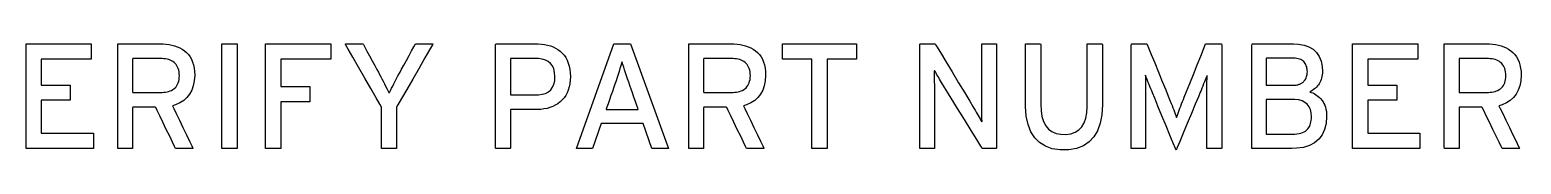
# Model space of a CAD drawing. Extents: x 1 to 47.7, y 0.2 to 35.
# Drawn here: x 16.517 to 20.266, y 25.846 to 26.112 of the extents above; entities that cross this region are included whole.
import ezdxf

# ---------------------------------------------------------------- set-up
doc = ezdxf.new("R2010")
doc.units = 0
doc.header["$MEASUREMENT"] = 0
doc.layers.add('8_0_____DWG', color=7, linetype='CONTINUOUS')

msp = doc.modelspace()

# ---------------------------------------------------------------- linework, layer by layer
at = {"layer": '8_0_____DWG'}
for points in [[(16.5081, 25.85), (16.5081, 26.1124), (16.6718, 26.1124), (16.6718, 26.0743), (16.5461, 26.0743), (16.5461, 26.0091), (16.6192, 26.0091), (16.6192, 25.971), (16.5461, 25.971), (16.5461, 25.8881), (16.6774, 25.8881), (16.6774, 25.85), (16.5081, 25.85)], [(17.0004, 25.85), (17.0004, 26.1124), (17.0385, 26.1124), (17.0385, 25.85), (17.0004, 25.85)], [(17.1482, 26.0739), (17.1482, 26.0051), (17.2212, 26.0051), (17.2212, 25.9666), (17.1482, 25.9666), (17.1482, 25.85), (17.1101, 25.85), (17.1101, 26.1124), (17.2739, 26.1124), (17.2739, 26.0739), (17.1482, 26.0739)], [(18.0808, 25.85), (18.0588, 25.9123), (17.9537, 25.9123), (17.9319, 25.85), (17.8911, 25.85), (17.9855, 26.1124), (18.0273, 26.1124), (18.1229, 25.85), (18.0808, 25.85)], [(18.5213, 26.0739), (18.5213, 25.85), (18.4832, 25.85), (18.4832, 26.0739), (18.4091, 26.0739), (18.4091, 26.1124), (18.5955, 26.1124), (18.5955, 26.0739), (18.5213, 26.0739)], [(19.8419, 25.85), (19.8419, 26.1124), (20.0057, 26.1124), (20.0057, 26.0743), (19.8799, 26.0743), (19.8799, 26.0091), (19.953, 26.0091), (19.953, 25.971), (19.8799, 25.971), (19.8799, 25.8881), (20.0112, 25.8881), (20.0112, 25.85), (19.8419, 25.85)]]:
    msp.add_lwpolyline(points, dxfattribs=at)
for points in [[(16.9318, 26.0339), (16.9308, 26.02), (16.9284, 26.0074), (16.9245, 25.9961), (16.9192, 25.9862), (16.9125, 25.9775), (16.9043, 25.9702), (16.8947, 25.9642), (16.8836, 25.9595), (16.8761, 25.9567), (16.8793, 25.9501), (16.8853, 25.9375), (16.8933, 25.9211), (16.9021, 25.9028), (16.911, 25.8845), (16.9188, 25.8684), (16.9246, 25.8563), (16.9275, 25.8503), (16.9268, 25.85), (16.9231, 25.85), (16.9173, 25.85), (16.9102, 25.85), (16.9026, 25.85), (16.8953, 25.85), (16.8892, 25.85), (16.8851, 25.85), (16.8837, 25.85), (16.8815, 25.8545), (16.8763, 25.8653), (16.869, 25.8804), (16.8605, 25.8978), (16.8519, 25.9157), (16.8439, 25.9321), (16.8376, 25.945), (16.834, 25.9526), (16.8329, 25.9538), (16.829, 25.9538), (16.8221, 25.9538), (16.8132, 25.9538), (16.8033, 25.9538), (16.7936, 25.9538), (16.7851, 25.9538), (16.7789, 25.9538), (16.776, 25.9538), (16.7759, 25.9512), (16.7759, 25.942), (16.7759, 25.9279), (16.7759, 25.9109), (16.7759, 25.8929), (16.7759, 25.8759), (16.7759, 25.8619), (16.7759, 25.8526), (16.7759, 25.85), (16.774, 25.85), (16.77, 25.85), (16.7645, 25.85), (16.7582, 25.85), (16.7518, 25.85), (16.7459, 25.85), (16.7414, 25.85), (16.7389, 25.85), (16.7386, 25.853), (16.7386, 25.8722), (16.7386, 25.9049), (16.7386, 25.9463), (16.7386, 25.9915), (16.7386, 26.0356), (16.7386, 26.0737), (16.7386, 26.1009), (16.7386, 26.1123), (16.7421, 26.1124), (16.7526, 26.1124), (16.768, 26.1124), (16.7865, 26.1124), (16.8057, 26.1124), (16.8237, 26.1124), (16.8385, 26.1124), (16.8478, 26.1124), (16.8522, 26.1124), (16.86, 26.112), (16.8675, 26.1111), (16.8746, 26.1097), (16.8815, 26.1078), (16.888, 26.1054), (16.8943, 26.1025), (16.9002, 26.0991), (16.9059, 26.0952), (16.9112, 26.0908), (16.9159, 26.0857), (16.9201, 26.08), (16.9236, 26.0738), (16.9264, 26.067), (16.9287, 26.0596), (16.9303, 26.0516), (16.9314, 26.0431)], [(17.4393, 25.9537), (17.4393, 25.9498), (17.4393, 25.9396), (17.4393, 25.9248), (17.4393, 25.9076), (17.4393, 25.8897), (17.4393, 25.8731), (17.4393, 25.8597), (17.4393, 25.8516), (17.4391, 25.85), (17.4368, 25.85), (17.4323, 25.85), (17.4265, 25.85), (17.42, 25.85), (17.4135, 25.85), (17.4078, 25.85), (17.4035, 25.85), (17.4014, 25.85), (17.4013, 25.8521), (17.4013, 25.8608), (17.4013, 25.8745), (17.4013, 25.8913), (17.4013, 25.9093), (17.4013, 25.9264), (17.4013, 25.9408), (17.4013, 25.9506), (17.4012, 25.9539), (17.3973, 25.9608), (17.3878, 25.9772), (17.3746, 26.0002), (17.3593, 26.0268), (17.3436, 26.0542), (17.3292, 26.0792), (17.3179, 26.099), (17.3112, 26.1106), (17.3105, 26.1124), (17.3135, 26.1124), (17.3189, 26.1124), (17.3259, 26.1124), (17.3335, 26.1124), (17.3411, 26.1124), (17.3477, 26.1124), (17.3525, 26.1124), (17.3548, 26.1124), (17.3558, 26.1106), (17.3593, 26.1041), (17.3647, 26.0943), (17.3712, 26.0825), (17.378, 26.0699), (17.3845, 26.0581), (17.3898, 26.0483), (17.3934, 26.0418), (17.395, 26.0387), (17.3987, 26.0318), (17.4022, 26.0251), (17.4055, 26.0186), (17.4086, 26.0124), (17.4116, 26.0065), (17.4144, 26.0008), (17.4171, 25.9954), (17.4195, 25.9902), (17.4218, 25.9906), (17.4242, 25.9957), (17.4268, 26.001), (17.4295, 26.0066), (17.4325, 26.0125), (17.4356, 26.0187), (17.439, 26.0252), (17.4425, 26.0319), (17.4463, 26.039), (17.4479, 26.0419), (17.4516, 26.0487), (17.4572, 26.0588), (17.4638, 26.0709), (17.4706, 26.0834), (17.4771, 26.0952), (17.4824, 26.1048), (17.4857, 26.1109), (17.4866, 26.1124), (17.4891, 26.1124), (17.494, 26.1124), (17.5007, 26.1124), (17.5082, 26.1124), (17.5157, 26.1124), (17.5224, 26.1124), (17.5275, 26.1124), (17.5302, 26.1124), (17.5291, 26.1099), (17.5219, 26.0975), (17.5102, 26.0771), (17.4956, 26.0517), (17.4799, 26.0243), (17.4647, 25.9978), (17.4517, 25.9753), (17.4427, 25.9596)], [(17.876, 26.0303), (17.8756, 26.0211), (17.8746, 26.0124), (17.873, 26.0043), (17.8707, 25.9967), (17.8678, 25.9896), (17.8643, 25.9831), (17.8601, 25.9771), (17.8554, 25.9716), (17.85, 25.9667), (17.8443, 25.9623), (17.8382, 25.9585), (17.8316, 25.9553), (17.8247, 25.9526), (17.8173, 25.9506), (17.8095, 25.9491), (17.8014, 25.9481), (17.7928, 25.9478), (17.7898, 25.9478), (17.7835, 25.9478), (17.7742, 25.9478), (17.7631, 25.9478), (17.7515, 25.9478), (17.7407, 25.9478), (17.7319, 25.9478), (17.7265, 25.9478), (17.7253, 25.9473), (17.7253, 25.9414), (17.7253, 25.9299), (17.7253, 25.9148), (17.7253, 25.8979), (17.7253, 25.8812), (17.7253, 25.8664), (17.7253, 25.8554), (17.7253, 25.8502), (17.7245, 25.85), (17.7212, 25.85), (17.7161, 25.85), (17.7099, 25.85), (17.7034, 25.85), (17.6973, 25.85), (17.6922, 25.85), (17.6889, 25.85), (17.688, 25.8505), (17.688, 25.8645), (17.688, 25.8939), (17.688, 25.9336), (17.688, 25.9786), (17.688, 26.0239), (17.688, 26.0645), (17.688, 26.0953), (17.688, 26.1112), (17.6899, 26.1124), (17.6985, 26.1124), (17.7126, 26.1124), (17.7299, 26.1124), (17.7484, 26.1124), (17.7662, 26.1124), (17.7811, 26.1124), (17.7911, 26.1124), (17.7953, 26.1124), (17.8035, 26.112), (17.8113, 26.1112), (17.8187, 26.1097), (17.8258, 26.1077), (17.8325, 26.1052), (17.8389, 26.1021), (17.8448, 26.0985), (17.8504, 26.0943), (17.8557, 26.0894), (17.8604, 26.084), (17.8645, 26.078), (17.8679, 26.0715), (17.8708, 26.0643), (17.873, 26.0567), (17.8746, 26.0484), (17.8756, 26.0396)], [(18.3668, 26.0339), (18.3658, 26.02), (18.3634, 26.0074), (18.3595, 25.9961), (18.3542, 25.9862), (18.3475, 25.9775), (18.3393, 25.9702), (18.3297, 25.9642), (18.3186, 25.9595), (18.311, 25.9567), (18.3143, 25.9501), (18.3203, 25.9375), (18.3283, 25.9211), (18.3371, 25.9028), (18.346, 25.8845), (18.3538, 25.8684), (18.3596, 25.8563), (18.3625, 25.8503), (18.3618, 25.85), (18.3581, 25.85), (18.3523, 25.85), (18.3452, 25.85), (18.3376, 25.85), (18.3303, 25.85), (18.3242, 25.85), (18.3201, 25.85), (18.3187, 25.85), (18.3165, 25.8545), (18.3113, 25.8653), (18.304, 25.8804), (18.2955, 25.8978), (18.2869, 25.9157), (18.2789, 25.9321), (18.2726, 25.945), (18.2689, 25.9526), (18.2679, 25.9538), (18.264, 25.9538), (18.2571, 25.9538), (18.2481, 25.9538), (18.2383, 25.9538), (18.2286, 25.9538), (18.2201, 25.9538), (18.2139, 25.9538), (18.211, 25.9538), (18.2109, 25.9512), (18.2109, 25.942), (18.2109, 25.9279), (18.2109, 25.9109), (18.2109, 25.8929), (18.2109, 25.8759), (18.2109, 25.8619), (18.2109, 25.8526), (18.2109, 25.85), (18.209, 25.85), (18.205, 25.85), (18.1995, 25.85), (18.1932, 25.85), (18.1867, 25.85), (18.1809, 25.85), (18.1764, 25.85), (18.1739, 25.85), (18.1736, 25.853), (18.1736, 25.8722), (18.1736, 25.9049), (18.1736, 25.9463), (18.1736, 25.9915), (18.1736, 26.0356), (18.1736, 26.0737), (18.1736, 26.1009), (18.1736, 26.1123), (18.1771, 26.1124), (18.1875, 26.1124), (18.203, 26.1124), (18.2214, 26.1124), (18.2407, 26.1124), (18.2587, 26.1124), (18.2735, 26.1124), (18.2828, 26.1124), (18.2872, 26.1124), (18.295, 26.112), (18.3025, 26.1111), (18.3096, 26.1097), (18.3165, 26.1078), (18.323, 26.1054), (18.3293, 26.1025), (18.3352, 26.0991), (18.3409, 26.0952), (18.3462, 26.0908), (18.3509, 26.0857), (18.3551, 26.08), (18.3586, 26.0738), (18.3614, 26.067), (18.3637, 26.0596), (18.3653, 26.0516), (18.3664, 26.0431)], [(18.9109, 25.85), (18.9072, 25.856), (18.8974, 25.872), (18.8832, 25.8951), (18.8665, 25.9222), (18.8492, 25.9504), (18.833, 25.9766), (18.8199, 25.998), (18.8116, 26.0114), (18.8089, 26.0158), (18.8065, 26.0199), (18.8041, 26.0239), (18.8018, 26.0278), (18.7995, 26.0315), (18.7974, 26.0352), (18.7953, 26.0387), (18.7933, 26.0421), (18.7914, 26.0454), (18.7906, 26.0433), (18.7906, 26.037), (18.7907, 26.0305), (18.7907, 26.0237), (18.7907, 26.0168), (18.7908, 26.0097), (18.7908, 26.0024), (18.7909, 25.9949), (18.791, 25.9871), (18.791, 25.9823), (18.791, 25.9701), (18.791, 25.9517), (18.791, 25.9297), (18.791, 25.9063), (18.791, 25.8843), (18.791, 25.8659), (18.791, 25.8537), (18.791, 25.85), (18.7893, 25.85), (18.7854, 25.85), (18.7801, 25.85), (18.7739, 25.85), (18.7676, 25.85), (18.7618, 25.85), (18.7572, 25.85), (18.7545, 25.85), (18.7541, 25.8518), (18.7541, 25.8688), (18.7541, 25.8998), (18.7541, 25.9399), (18.7541, 25.9844), (18.7541, 26.0286), (18.7541, 26.0677), (18.7541, 26.0969), (18.7541, 26.1116), (18.7548, 26.1124), (18.758, 26.1124), (18.763, 26.1124), (18.7692, 26.1124), (18.7758, 26.1124), (18.7822, 26.1124), (18.7877, 26.1124), (18.7915, 26.1124), (18.7929, 26.1124), (18.7964, 26.1065), (18.8058, 26.091), (18.8193, 26.0685), (18.8353, 26.0421), (18.8518, 26.0147), (18.8672, 25.9892), (18.8798, 25.9684), (18.8877, 25.9553), (18.8903, 25.9508), (18.8932, 25.9459), (18.8959, 25.9412), (18.8985, 25.9367), (18.901, 25.9323), (18.9034, 25.9281), (18.9056, 25.9241), (18.9077, 25.9202), (18.9098, 25.9166), (18.9106, 25.9187), (18.9105, 25.9252), (18.9104, 25.9319), (18.9104, 25.9387), (18.9103, 25.9458), (18.9103, 25.953), (18.9103, 25.9604), (18.9102, 25.968), (18.9102, 25.9758), (18.9102, 25.9806), (18.9102, 25.9928), (18.9102, 26.0111), (18.9102, 26.0331), (18.9102, 26.0563), (18.9102, 26.0783), (18.9102, 26.0966), (18.9102, 26.1087), (18.9103, 26.1124), (18.912, 26.1124), (18.9158, 26.1124), (18.9212, 26.1124), (18.9274, 26.1124), (18.9337, 26.1124), (18.9394, 26.1124), (18.944, 26.1124), (18.9467, 26.1124), (18.9472, 26.1105), (18.9472, 26.0935), (18.9472, 26.0626), (18.9472, 26.0225), (18.9472, 25.978), (18.9472, 25.9338), (18.9472, 25.8947), (18.9472, 25.8654), (18.9472, 25.8508), (18.9465, 25.85), (18.9435, 25.85), (18.9388, 25.85), (18.9331, 25.85), (18.9268, 25.85), (18.9209, 25.85), (18.9158, 25.85), (18.9123, 25.85)], [(19.2131, 25.9594), (19.2116, 25.9347), (19.2075, 25.9131), (19.2008, 25.8945), (19.1915, 25.8789), (19.1796, 25.8663), (19.1652, 25.8567), (19.1481, 25.8501), (19.1285, 25.8465), (19.1068, 25.8462), (19.087, 25.8493), (19.0697, 25.8554), (19.055, 25.8645), (19.0429, 25.8766), (19.0333, 25.8917), (19.0263, 25.9098), (19.0219, 25.9309), (19.02, 25.955), (19.0199, 25.9639), (19.0199, 25.9774), (19.0199, 25.9981), (19.0199, 26.0231), (19.0199, 26.0495), (19.0199, 26.0745), (19.0199, 26.0952), (19.0199, 26.1087), (19.02, 26.1124), (19.0219, 26.1124), (19.0261, 26.1124), (19.0318, 26.1124), (19.0383, 26.1124), (19.0448, 26.1124), (19.0507, 26.1124), (19.0553, 26.1124), (19.0577, 26.1124), (19.058, 26.1103), (19.058, 26.0986), (19.058, 26.0793), (19.058, 26.0551), (19.058, 26.0289), (19.058, 26.0035), (19.058, 25.9819), (19.058, 25.9668), (19.058, 25.9612), (19.0588, 25.9446), (19.0611, 25.93), (19.065, 25.9175), (19.0706, 25.907), (19.0776, 25.8986), (19.0863, 25.8921), (19.0965, 25.8877), (19.1083, 25.8854), (19.1215, 25.8852), (19.1338, 25.887), (19.1446, 25.8909), (19.1537, 25.8967), (19.1611, 25.9045), (19.167, 25.9142), (19.1713, 25.926), (19.1739, 25.9396), (19.175, 25.9553), (19.175, 25.9624), (19.175, 25.976), (19.175, 25.9969), (19.175, 26.0222), (19.175, 26.0489), (19.175, 26.0741), (19.175, 26.095), (19.175, 26.1086), (19.1751, 26.1124), (19.177, 26.1124), (19.1812, 26.1124), (19.1869, 26.1124), (19.1934, 26.1124), (19.1999, 26.1124), (19.2058, 26.1124), (19.2104, 26.1124), (19.2128, 26.1124), (19.2131, 26.1103), (19.2131, 26.0985), (19.2131, 26.0789), (19.2131, 26.0544), (19.2131, 26.0279), (19.2131, 26.0022), (19.2131, 25.9803), (19.2131, 25.9651)], [(19.4756, 25.8499), (19.4756, 25.8549), (19.4756, 25.8682), (19.4756, 25.8875), (19.4756, 25.9101), (19.4756, 25.9337), (19.4756, 25.9558), (19.4756, 25.9739), (19.4756, 25.9857), (19.4756, 25.9902), (19.4757, 25.9966), (19.4757, 26.0027), (19.4757, 26.0085), (19.4758, 26.0139), (19.4759, 26.0191), (19.476, 26.0239), (19.4761, 26.0285), (19.4763, 26.0327), (19.4758, 26.0333), (19.4744, 26.0296), (19.4728, 26.0256), (19.4712, 26.0214), (19.4694, 26.0168), (19.4674, 26.0119), (19.4654, 26.0067), (19.4632, 26.0013), (19.4609, 25.9955), (19.459, 25.9911), (19.4542, 25.9795), (19.4464, 25.9609), (19.4367, 25.9377), (19.4263, 25.9126), (19.4161, 25.8883), (19.4073, 25.8673), (19.401, 25.8523), (19.3983, 25.8459), (19.3966, 25.85), (19.391, 25.8634), (19.3828, 25.8833), (19.373, 25.9071), (19.3626, 25.9322), (19.3527, 25.956), (19.3445, 25.9759), (19.339, 25.9893), (19.337, 25.9942), (19.3347, 26), (19.3325, 26.0055), (19.3304, 26.0108), (19.3285, 26.0157), (19.3266, 26.0204), (19.3249, 26.0247), (19.3233, 26.0288), (19.3218, 26.0325), (19.321, 26.0336), (19.3211, 26.0294), (19.3212, 26.025), (19.3214, 26.0202), (19.3215, 26.0151), (19.3215, 26.0097), (19.3216, 26.004), (19.3216, 25.998), (19.3216, 25.9916), (19.3216, 25.9871), (19.3216, 25.9772), (19.3216, 25.9603), (19.3216, 25.9388), (19.3216, 25.9154), (19.3216, 25.8923), (19.3216, 25.8721), (19.3216, 25.8572), (19.3216, 25.8501), (19.3208, 25.8499), (19.3178, 25.8499), (19.3131, 25.8499), (19.3074, 25.8499), (19.3013, 25.8499), (19.2955, 25.8499), (19.2905, 25.8499), (19.2871, 25.8499), (19.2858, 25.8499), (19.2858, 25.8593), (19.2858, 25.8846), (19.2858, 25.9209), (19.2858, 25.9637), (19.2858, 26.0084), (19.2858, 26.0502), (19.2858, 26.0844), (19.2858, 26.1066), (19.2859, 26.1124), (19.2879, 26.1124), (19.2921, 26.1124), (19.2978, 26.1124), (19.3043, 26.1124), (19.311, 26.1124), (19.3171, 26.1124), (19.3219, 26.1124), (19.3247, 26.1124), (19.3256, 26.1113), (19.3293, 26.1023), (19.3359, 26.0859), (19.3445, 26.0647), (19.3541, 26.0411), (19.3636, 26.0177), (19.3721, 25.9969), (19.3785, 25.9813), (19.3818, 25.9732), (19.3836, 25.9687), (19.386, 25.963), (19.3882, 25.9576), (19.3903, 25.9522), (19.3923, 25.947), (19.3942, 25.942), (19.396, 25.9372), (19.3977, 25.9325), (19.3992, 25.928), (19.4008, 25.9314), (19.4024, 25.936), (19.4041, 25.9408), (19.406, 25.9457), (19.408, 25.9509), (19.41, 25.9562), (19.4122, 25.9617), (19.4145, 25.9674), (19.4166, 25.9726), (19.419, 25.9787), (19.4247, 25.9929), (19.4327, 26.0128), (19.4419, 26.0358), (19.4513, 26.0596), (19.4601, 26.0815), (19.4671, 26.0992), (19.4715, 26.1101), (19.4726, 26.1124), (19.4749, 26.1124), (19.4795, 26.1124), (19.4855, 26.1124), (19.4923, 26.1124), (19.4992, 26.1124), (19.5053, 26.1124), (19.5101, 26.1124), (19.5127, 26.1124), (19.513, 26.1094), (19.513, 26.0906), (19.513, 26.0586), (19.513, 26.0181), (19.513, 25.9737), (19.513, 25.93), (19.513, 25.8918), (19.513, 25.8637), (19.513, 25.8504), (19.5122, 25.8499), (19.509, 25.8499), (19.5041, 25.8499), (19.4982, 25.8499), (19.4918, 25.8499), (19.4857, 25.8499), (19.4806, 25.8499), (19.477, 25.8499)], [(19.7767, 25.9305), (19.7753, 25.9127), (19.7716, 25.8972), (19.7655, 25.8839), (19.7572, 25.8728), (19.7465, 25.8639), (19.7335, 25.8572), (19.7182, 25.8526), (19.7006, 25.8503), (19.689, 25.85), (19.6821, 25.85), (19.6698, 25.85), (19.6539, 25.85), (19.6363, 25.85), (19.6192, 25.85), (19.6042, 25.85), (19.5935, 25.85), (19.5889, 25.85), (19.5888, 25.8579), (19.5888, 25.8827), (19.5888, 25.9195), (19.5888, 25.9633), (19.5888, 26.0091), (19.5888, 26.0518), (19.5888, 26.0864), (19.5888, 26.1079), (19.5893, 26.1124), (19.5956, 26.1124), (19.6079, 26.1124), (19.624, 26.1124), (19.6421, 26.1124), (19.66, 26.1124), (19.6758, 26.1124), (19.6875, 26.1124), (19.6931, 26.1124), (19.7056, 26.1118), (19.7199, 26.1093), (19.7322, 26.105), (19.7426, 26.0989), (19.7511, 26.0909), (19.7578, 26.0811), (19.7625, 26.0695), (19.7653, 26.056), (19.7662, 26.0432), (19.766, 26.0388), (19.7656, 26.0345), (19.7649, 26.0304), (19.764, 26.0265), (19.7629, 26.0228), (19.7614, 26.0192), (19.7598, 26.0158), (19.7579, 26.0126), (19.7558, 26.0097), (19.7535, 26.0068), (19.7511, 26.0042), (19.7486, 26.0017), (19.7459, 25.9993), (19.743, 25.9971), (19.74, 25.9951), (19.7368, 25.9932), (19.7343, 25.9916), (19.738, 25.9905), (19.7416, 25.9892), (19.7452, 25.9875), (19.7487, 25.9855), (19.7521, 25.9832), (19.7554, 25.9806), (19.7587, 25.9777), (19.7619, 25.9745), (19.7649, 25.971), (19.7676, 25.9671), (19.7699, 25.9629), (19.7719, 25.9583), (19.7736, 25.9534), (19.7749, 25.9482), (19.7759, 25.9426), (19.7765, 25.9367)], [(20.2656, 26.0339), (20.2646, 26.02), (20.2622, 26.0074), (20.2583, 25.9961), (20.253, 25.9862), (20.2463, 25.9775), (20.2381, 25.9702), (20.2285, 25.9642), (20.2174, 25.9595), (20.2098, 25.9567), (20.2131, 25.9501), (20.2191, 25.9375), (20.2271, 25.9211), (20.2359, 25.9028), (20.2448, 25.8845), (20.2526, 25.8684), (20.2584, 25.8563), (20.2613, 25.8503), (20.2606, 25.85), (20.2569, 25.85), (20.2511, 25.85), (20.244, 25.85), (20.2364, 25.85), (20.2291, 25.85), (20.223, 25.85), (20.2189, 25.85), (20.2175, 25.85), (20.2153, 25.8545), (20.2101, 25.8653), (20.2028, 25.8804), (20.1943, 25.8978), (20.1857, 25.9157), (20.1777, 25.9321), (20.1714, 25.945), (20.1677, 25.9526), (20.1667, 25.9538), (20.1628, 25.9538), (20.1559, 25.9538), (20.1469, 25.9538), (20.1371, 25.9538), (20.1274, 25.9538), (20.1189, 25.9538), (20.1127, 25.9538), (20.1098, 25.9538), (20.1097, 25.9512), (20.1097, 25.942), (20.1097, 25.9279), (20.1097, 25.9109), (20.1097, 25.8929), (20.1097, 25.8759), (20.1097, 25.8619), (20.1097, 25.8526), (20.1097, 25.85), (20.1078, 25.85), (20.1038, 25.85), (20.0983, 25.85), (20.092, 25.85), (20.0855, 25.85), (20.0797, 25.85), (20.0752, 25.85), (20.0727, 25.85), (20.0724, 25.853), (20.0724, 25.8722), (20.0724, 25.9049), (20.0724, 25.9463), (20.0724, 25.9915), (20.0724, 26.0356), (20.0724, 26.0737), (20.0724, 26.1009), (20.0724, 26.1123), (20.0759, 26.1124), (20.0863, 26.1124), (20.1018, 26.1124), (20.1202, 26.1124), (20.1395, 26.1124), (20.1575, 26.1124), (20.1723, 26.1124), (20.1816, 26.1124), (20.186, 26.1124), (20.1938, 26.112), (20.2013, 26.1111), (20.2084, 26.1097), (20.2153, 26.1078), (20.2218, 26.1054), (20.2281, 26.1025), (20.234, 26.0991), (20.2397, 26.0952), (20.245, 26.0908), (20.2497, 26.0857), (20.2539, 26.08), (20.2574, 26.0738), (20.2602, 26.067), (20.2625, 26.0596), (20.2641, 26.0516), (20.2652, 26.0431)], [(16.8933, 26.0328), (16.8931, 26.0377), (16.8926, 26.0422), (16.8917, 26.0465), (16.8905, 26.0505), (16.889, 26.0541), (16.8873, 26.0575), (16.8852, 26.0605), (16.8828, 26.0633), (16.88, 26.0658), (16.877, 26.0681), (16.8738, 26.0701), (16.8703, 26.0718), (16.8666, 26.0731), (16.8627, 26.0741), (16.8585, 26.0749), (16.8541, 26.0753), (16.85, 26.0754), (16.8464, 26.0754), (16.8381, 26.0754), (16.8268, 26.0754), (16.8139, 26.0754), (16.8009, 26.0754), (16.7893, 26.0754), (16.7806, 26.0754), (16.7762, 26.0754), (16.7759, 26.0737), (16.7759, 26.0663), (16.7759, 26.0547), (16.7759, 26.0406), (16.7759, 26.0256), (16.7759, 26.0115), (16.7759, 25.9999), (16.7759, 25.9925), (16.7762, 25.9908), (16.7806, 25.9908), (16.7893, 25.9908), (16.8009, 25.9908), (16.8139, 25.9908), (16.8268, 25.9908), (16.8381, 25.9908), (16.8464, 25.9908), (16.85, 25.9908), (16.854, 25.9909), (16.8583, 25.9913), (16.8625, 25.992), (16.8664, 25.993), (16.87, 25.9943), (16.8735, 25.9958), (16.8767, 25.9977), (16.8797, 25.9999), (16.8824, 26.0023), (16.8849, 26.005), (16.8871, 26.0081), (16.8889, 26.0114), (16.8904, 26.0151), (16.8916, 26.0191), (16.8925, 26.0233), (16.8931, 26.0279)], [(17.8372, 26.0303), (17.8364, 26.0405), (17.8343, 26.0495), (17.8309, 26.0571), (17.8263, 26.0634), (17.8205, 26.0684), (17.8135, 26.072), (17.8052, 26.0744), (17.7957, 26.0754), (17.7918, 26.0754), (17.7852, 26.0754), (17.7752, 26.0754), (17.7632, 26.0754), (17.7508, 26.0754), (17.7395, 26.0754), (17.7306, 26.0754), (17.7258, 26.0754), (17.7253, 26.074), (17.7253, 26.0664), (17.7253, 26.0538), (17.7253, 26.0383), (17.7253, 26.0218), (17.7253, 26.0063), (17.7253, 25.9938), (17.7253, 25.9861), (17.7258, 25.9847), (17.7306, 25.9847), (17.7395, 25.9847), (17.7508, 25.9847), (17.7632, 25.9847), (17.7752, 25.9847), (17.7852, 25.9847), (17.7918, 25.9847), (17.7957, 25.9848), (17.8054, 25.9859), (17.8139, 25.9883), (17.821, 25.992), (17.8269, 25.997), (17.8314, 26.0034), (17.8346, 26.011), (17.8366, 26.02)], [(18.0256, 26.0078), (18.0227, 26.0164), (18.0199, 26.0247), (18.0173, 26.0327), (18.0148, 26.0402), (18.0124, 26.0475), (18.0102, 26.0543), (18.0082, 26.0609), (18.0062, 26.0671), (18.0045, 26.0635), (18.0026, 26.0571), (18.0006, 26.0504), (17.9984, 26.0433), (17.996, 26.0358), (17.9934, 26.0279), (17.9907, 26.0197), (17.9878, 26.011), (17.9863, 26.0065), (17.9846, 26.0015), (17.9817, 25.9932), (17.9781, 25.9829), (17.9743, 25.972), (17.9707, 25.9617), (17.9678, 25.9534), (17.9661, 25.9483), (17.9663, 25.9474), (17.972, 25.9474), (17.9825, 25.9474), (17.996, 25.9474), (18.0107, 25.9474), (18.0248, 25.9474), (18.0367, 25.9474), (18.0445, 25.9474), (18.0467, 25.9475), (18.0455, 25.9509), (18.043, 25.9581), (18.0396, 25.9678), (18.0358, 25.9787), (18.032, 25.9895), (18.0288, 25.9988), (18.0265, 26.0053)], [(18.3283, 26.0328), (18.3281, 26.0377), (18.3275, 26.0422), (18.3267, 26.0465), (18.3255, 26.0505), (18.324, 26.0541), (18.3223, 26.0575), (18.3202, 26.0605), (18.3177, 26.0633), (18.315, 26.0658), (18.312, 26.0681), (18.3088, 26.0701), (18.3053, 26.0718), (18.3016, 26.0731), (18.2977, 26.0741), (18.2935, 26.0749), (18.289, 26.0753), (18.285, 26.0754), (18.2813, 26.0754), (18.2731, 26.0754), (18.2618, 26.0754), (18.2489, 26.0754), (18.2359, 26.0754), (18.2243, 26.0754), (18.2156, 26.0754), (18.2112, 26.0754), (18.2109, 26.0737), (18.2109, 26.0663), (18.2109, 26.0547), (18.2109, 26.0406), (18.2109, 26.0256), (18.2109, 26.0115), (18.2109, 25.9999), (18.2109, 25.9925), (18.2112, 25.9908), (18.2156, 25.9908), (18.2243, 25.9908), (18.2359, 25.9908), (18.2489, 25.9908), (18.2618, 25.9908), (18.2731, 25.9908), (18.2813, 25.9908), (18.285, 25.9908), (18.289, 25.9909), (18.2933, 25.9913), (18.2975, 25.992), (18.3014, 25.993), (18.305, 25.9943), (18.3085, 25.9958), (18.3117, 25.9977), (18.3147, 25.9999), (18.3174, 26.0023), (18.3199, 26.005), (18.3221, 26.0081), (18.3239, 26.0114), (18.3254, 26.0151), (18.3266, 26.0191), (18.3275, 26.0233), (18.3281, 26.0279)], [(19.7282, 26.0421), (19.7281, 26.0455), (19.7277, 26.0488), (19.7272, 26.0519), (19.7265, 26.0549), (19.7255, 26.0578), (19.7244, 26.0606), (19.723, 26.0632), (19.7214, 26.0656), (19.7195, 26.0679), (19.7172, 26.0698), (19.7146, 26.0715), (19.7117, 26.073), (19.7085, 26.0742), (19.705, 26.0751), (19.7013, 26.0758), (19.6972, 26.0763), (19.6929, 26.0765), (19.6903, 26.0765), (19.6833, 26.0765), (19.6734, 26.0765), (19.6618, 26.0765), (19.6499, 26.0765), (19.6389, 26.0765), (19.6303, 26.0765), (19.6254, 26.0765), (19.6247, 26.0758), (19.6247, 26.0709), (19.6247, 26.0623), (19.6247, 26.0514), (19.6247, 26.0395), (19.6247, 26.028), (19.6247, 26.0181), (19.6247, 26.0111), (19.6247, 26.0085), (19.6273, 26.0085), (19.6342, 26.0085), (19.6442, 26.0085), (19.6558, 26.0085), (19.6677, 26.0085), (19.6787, 26.0085), (19.6873, 26.0085), (19.6922, 26.0085), (19.694, 26.0086), (19.6962, 26.0086), (19.6984, 26.0088), (19.7004, 26.0091), (19.7023, 26.0094), (19.7042, 26.0098), (19.7059, 26.0104), (19.7076, 26.011), (19.7092, 26.0117), (19.7107, 26.0124), (19.7122, 26.0131), (19.7136, 26.0139), (19.7149, 26.0148), (19.7162, 26.0157), (19.7174, 26.0166), (19.7186, 26.0176), (19.7197, 26.0186), (19.7211, 26.0203), (19.7228, 26.0226), (19.7242, 26.025), (19.7254, 26.0276), (19.7264, 26.0302), (19.7272, 26.033), (19.7277, 26.0359), (19.7281, 26.0389)], [(20.2271, 26.0328), (20.2269, 26.0377), (20.2263, 26.0422), (20.2255, 26.0465), (20.2243, 26.0505), (20.2228, 26.0541), (20.2211, 26.0575), (20.219, 26.0605), (20.2166, 26.0633), (20.2138, 26.0658), (20.2108, 26.0681), (20.2076, 26.0701), (20.2041, 26.0718), (20.2004, 26.0731), (20.1965, 26.0741), (20.1923, 26.0749), (20.1879, 26.0753), (20.1838, 26.0754), (20.1801, 26.0754), (20.1719, 26.0754), (20.1606, 26.0754), (20.1477, 26.0754), (20.1347, 26.0754), (20.1231, 26.0754), (20.1144, 26.0754), (20.11, 26.0754), (20.1097, 26.0737), (20.1097, 26.0663), (20.1097, 26.0547), (20.1097, 26.0406), (20.1097, 26.0256), (20.1097, 26.0115), (20.1097, 25.9999), (20.1097, 25.9925), (20.11, 25.9908), (20.1144, 25.9908), (20.1231, 25.9908), (20.1347, 25.9908), (20.1477, 25.9908), (20.1606, 25.9908), (20.1719, 25.9908), (20.1801, 25.9908), (20.1838, 25.9908), (20.1878, 25.9909), (20.1921, 25.9913), (20.1963, 25.992), (20.2002, 25.993), (20.2038, 25.9943), (20.2073, 25.9958), (20.2105, 25.9977), (20.2135, 25.9999), (20.2162, 26.0023), (20.2187, 26.005), (20.2209, 26.0081), (20.2227, 26.0114), (20.2242, 26.0151), (20.2254, 26.0191), (20.2263, 26.0233), (20.2269, 26.0279)], [(19.7386, 25.9294), (19.7378, 25.9391), (19.7358, 25.9475), (19.7324, 25.9548), (19.7279, 25.9609), (19.7221, 25.9657), (19.715, 25.9693), (19.7067, 25.9717), (19.6971, 25.9729), (19.6924, 25.973), (19.6864, 25.973), (19.6769, 25.973), (19.6653, 25.973), (19.653, 25.973), (19.6413, 25.973), (19.6318, 25.973), (19.6259, 25.973), (19.6247, 25.9726), (19.6247, 25.9671), (19.6247, 25.9564), (19.6247, 25.9424), (19.6247, 25.9268), (19.6247, 25.9116), (19.6247, 25.8985), (19.6247, 25.8893), (19.6247, 25.8859), (19.6274, 25.8859), (19.6345, 25.8859), (19.6447, 25.8859), (19.6566, 25.8859), (19.6687, 25.8859), (19.6796, 25.8859), (19.6879, 25.8859), (19.6922, 25.8859), (19.6965, 25.8859), (19.7021, 25.8864), (19.7073, 25.8871), (19.712, 25.8882), (19.7163, 25.8897), (19.7202, 25.8916), (19.7237, 25.8937), (19.7267, 25.8963), (19.7293, 25.8991), (19.7315, 25.9021), (19.7334, 25.9053), (19.735, 25.9088), (19.7363, 25.9125), (19.7373, 25.9164), (19.738, 25.9205), (19.7385, 25.9248)]]:
    msp.add_lwpolyline(points, close=True, dxfattribs=at)

doc.saveas('drawing.dxf')
